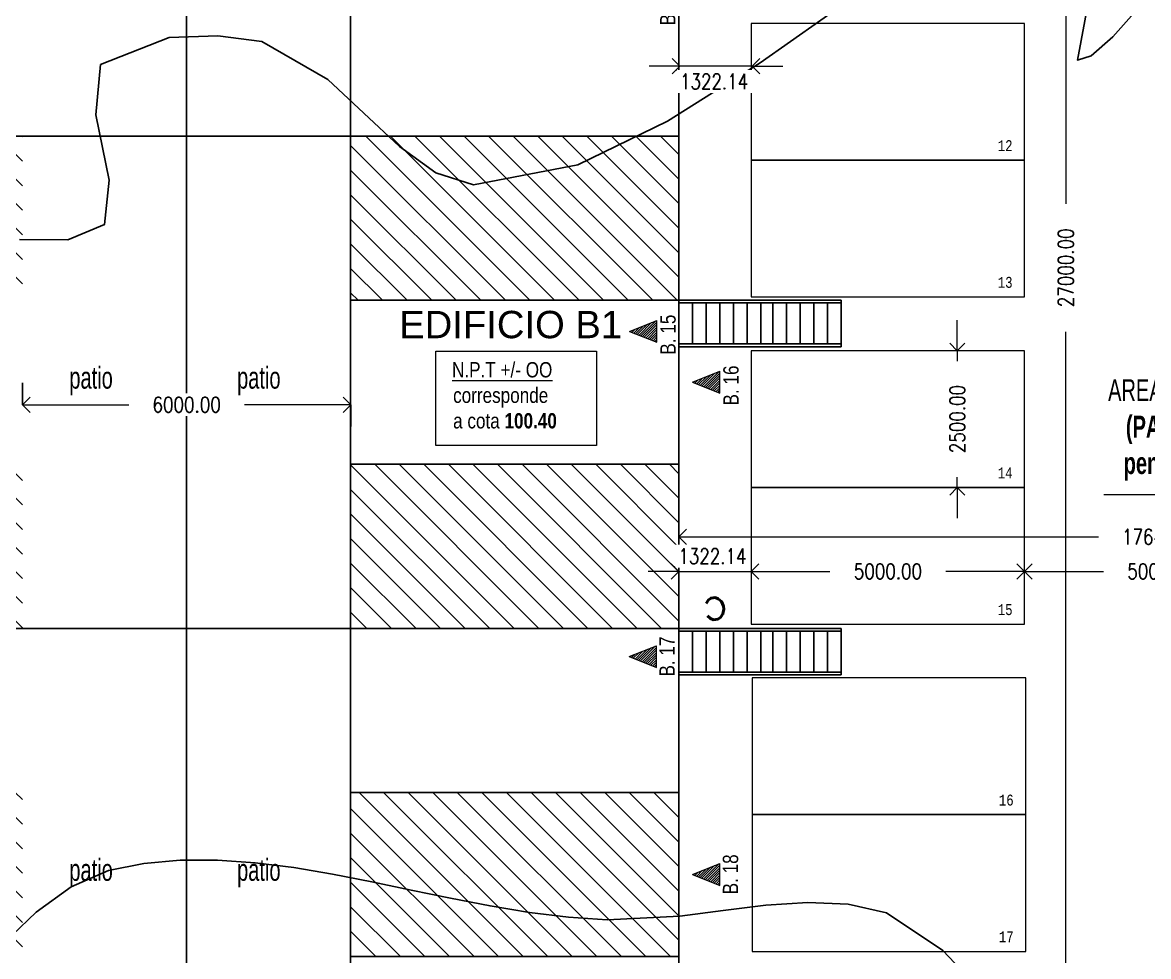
# Model space of a CAD drawing. Header units: metres. Extents: x -632 to 145, y -170 to 252.
# Drawn here: x 28.87 to 49.45, y 13.1 to 30.18 of the extents above; entities that cross this region are included whole.
import ezdxf

# ---------------------------------------------------------------- set-up
doc = ezdxf.new("R2010")
doc.units = ezdxf.units.M
doc.header["$LTSCALE"] = 5
doc.header["$MEASUREMENT"] = 0
doc.layers.get('0').update_dxf_attribs({"color": 30})
doc.layers.get('DEFPOINTS').update_dxf_attribs({"color": 210})
for name, color, linetype, lineweight in [('A-ANNO-SYMB', 3, 'Continuous', 18), ('U-ANNO-TEXT', 3, 'Continuous', 18), ('U-PARK-MNR', 255, 'Continuous', 13)]:
    doc.layers.add(name, color=color, linetype=linetype, lineweight=lineweight)
doc.layers.add('U-ANNO-DIMS', color=210, linetype='Continuous', lineweight=18, plot=False)
for name, color, linetype in [('U-BLDG', 7, 'Continuous'), ('U-PROP', 1, 'Continuous'), ('U-STRS', 4, 'Continuous'), ('U-TOPO-CURV', 8, 'Continuous')]:
    doc.layers.add(name, color=color, linetype=linetype)
doc.styles.add('E-ARIAL', font='arial.ttf')
doc.styles.add('E-ROMANS', font='romans.shx', dxfattribs={"width": 0.8})
doc.dimstyles.new('E-0001_ARW_24', dxfattribs={"dimscale": 0.001, "dimtxt": 2.4, "dimasz": 2.4, "dimexe": 1.2, "dimexo": 0.8, "dimgap": 1.2, "dimtad": 0, "dimdec": 0, "dimlfac": 1000, "dimzin": 0, "dimdsep": 46, "dimtxsty": 'E-ROMANS', "dimblk": 'OPEN90', "dimcen": 1.2, "dimclrd": 256, "dimclre": 256, "dimclrt": 256, "dimadec": 0, "dimazin": 0, "dimtfac": 1, "dimtdec": 0, "dimtmove": 1, "dimatfit": 3, "dimldrblk": 'OPEN90', "dimfxl": 1, "dimtfill": 1, "dimtolj": 1, "dimtzin": 0, "dimlwd": -1, "dimarcsym": 0})

# ---------------------------------------------------------------- blocks, each defined once
blk = doc.blocks.new('_Open90')
at = {"color": 0, "linetype": 'ByBlock', "lineweight": -2}
for p, q in [((-0.5, 0.5), (0, 0)), ((0, 0), (-1, 0)), ((0, 0), (-0.5, -0.5))]:
    blk.add_line(p, q, dxfattribs=at)
blk = doc.blocks.new('*D13')
at = {"layer": 'DEFPOINTS', "color": 0, "transparency": 16777216}
for p in [(47.944, 37.103), (49.444, 37.103), (49.444, 10.103)]:
    blk.add_point(p, dxfattribs=at)
at = {"layer": 'U-ANNO-DIMS', "color": 1, "lineweight": -2, "transparency": 16777216}
for p, q in [((49.444, 37.103), (47.544, 37.103)), ((49.444, 10.103), (47.544, 10.103))]:
    blk.add_line(p, q, dxfattribs=at)
at = {"layer": 'U-ANNO-DIMS', "color": 1, "transparency": 16777216}
for p, q in [((47.944, 36.823), (47.944, 26.864)), ((47.944, 10.383), (47.944, 24.528))]:
    blk.add_line(p, q, dxfattribs=at)
at = {"layer": 'U-ANNO-DIMS', "color": 1, "transparency": 16777216, "xscale": 0.28, "yscale": 0.28, "zscale": 0.28}
for p, rotation in [((47.944, 37.103), 90), ((47.944, 10.103), 270)]:
    blk.add_blockref('_Open90', p, dxfattribs=dict(at, rotation=rotation))
at = {"layer": 'U-ANNO-DIMS', "color": 2, "transparency": 16777216, "insert": (47.944, 25.696), "char_height": 0.28, "attachment_point": 5, "rotation": 90, "style": 'E-ROMANS', "bg_fill": 3, "box_fill_scale": 1.25, "bg_fill_color": 256, "bg_fill_true_color": 13158600, "bg_fill_transparency": 0}
blk.add_mtext('\\A1;27000.00', dxfattribs=at)
blk = doc.blocks.new('*D22')
at = {"layer": 'DEFPOINTS', "color": 0, "transparency": 16777216}
for p in [(28.869, 23.193), (34.869, 23.193), (34.869, 23.193)]:
    blk.add_point(p, dxfattribs=at)
at = {"layer": 'U-ANNO-DIMS', "color": 1, "lineweight": -2, "transparency": 16777216}
for p, q in [((28.869, 23.193), (28.869, 23.593)), ((34.869, 23.193), (34.869, 22.793))]:
    blk.add_line(p, q, dxfattribs=at)
at = {"layer": 'U-ANNO-DIMS', "color": 1, "transparency": 16777216}
for p, q in [((29.149, 23.193), (30.813, 23.193)), ((34.589, 23.193), (32.925, 23.193))]:
    blk.add_line(p, q, dxfattribs=at)
at = {"layer": 'U-ANNO-DIMS', "color": 1, "transparency": 16777216, "xscale": 0.28, "yscale": 0.28, "zscale": 0.28, "rotation": 180}
blk.add_blockref('_Open90', (28.869, 23.193), dxfattribs=at)
at = {"layer": 'U-ANNO-DIMS', "color": 1, "transparency": 16777216, "xscale": 0.28, "yscale": 0.28, "zscale": 0.28}
blk.add_blockref('_Open90', (34.869, 23.193), dxfattribs=at)
at = {"layer": 'U-ANNO-DIMS', "color": 2, "transparency": 16777216, "insert": (31.869, 23.193), "char_height": 0.28, "attachment_point": 5, "style": 'E-ROMANS', "bg_fill": 3, "box_fill_scale": 1.25, "bg_fill_color": 256, "bg_fill_true_color": 13158600, "bg_fill_transparency": 0}
blk.add_mtext('\\A1;6000.00', dxfattribs=at)
blk = doc.blocks.new('*D37')
at = {"layer": 'DEFPOINTS', "color": 0, "transparency": 16777216}
for p in [(40.866, 21.81), (58.512, 21.81), (58.512, 20.777)]:
    blk.add_point(p, dxfattribs=at)
at = {"layer": 'U-ANNO-DIMS', "color": 1, "lineweight": -2, "transparency": 16777216}
for p, q in [((40.866, 21.81), (40.866, 20.377)), ((58.512, 21.81), (58.512, 20.377))]:
    blk.add_line(p, q, dxfattribs=at)
at = {"layer": 'U-ANNO-DIMS', "color": 1, "transparency": 16777216}
for p, q in [((41.146, 20.777), (48.537, 20.777)), ((58.232, 20.777), (50.841, 20.777))]:
    blk.add_line(p, q, dxfattribs=at)
at = {"layer": 'U-ANNO-DIMS', "color": 1, "transparency": 16777216, "xscale": 0.28, "yscale": 0.28, "zscale": 0.28, "rotation": 180}
blk.add_blockref('_Open90', (40.866, 20.777), dxfattribs=at)
at = {"layer": 'U-ANNO-DIMS', "color": 1, "transparency": 16777216, "xscale": 0.28, "yscale": 0.28, "zscale": 0.28}
blk.add_blockref('_Open90', (58.512, 20.777), dxfattribs=at)
at = {"layer": 'U-ANNO-DIMS', "color": 2, "transparency": 16777216, "insert": (49.689, 20.777), "char_height": 0.28, "attachment_point": 5, "style": 'E-ROMANS', "bg_fill": 3, "box_fill_scale": 1.25, "bg_fill_color": 256, "bg_fill_true_color": 13158600, "bg_fill_transparency": 0}
blk.add_mtext('\\A1;17645.68', dxfattribs=at)
blk = doc.blocks.new('*D72')
at = {"layer": 'DEFPOINTS', "color": 0, "transparency": 16777216}
for p in [(40.868, 19.976), (42.19, 19.976)]:
    blk.add_point(p, dxfattribs=at)
at = {"layer": 'U-ANNO-DIMS', "color": 1, "transparency": 16777216}
for p, q in [((40.588, 20.145), (40.308, 20.145)), ((42.47, 20.145), (42.75, 20.145))]:
    blk.add_line(p, q, dxfattribs=at)
at = {"layer": 'U-ANNO-DIMS', "color": 2, "transparency": 16777216, "insert": (41.481, 20.422), "char_height": 0.28, "attachment_point": 5, "style": 'E-ROMANS', "bg_fill": 3, "box_fill_scale": 1.25, "bg_fill_color": 256, "bg_fill_true_color": 13158600, "bg_fill_transparency": 0}
blk.add_mtext('\\A1;1322.14', dxfattribs=at)
at = {"layer": 'DEFPOINTS', "color": 0, "transparency": 16777216}
blk.add_point((42.19, 20.145), dxfattribs=at)
at = {"layer": 'U-ANNO-DIMS', "color": 1, "transparency": 16777216}
blk.add_line((40.868, 20.145), (42.19, 20.145), dxfattribs=at)
at = {"layer": 'U-ANNO-DIMS', "color": 1, "transparency": 16777216, "xscale": 0.28, "yscale": 0.28, "zscale": 0.28}
blk.add_blockref('_Open90', (40.868, 20.145), dxfattribs=at)
at = {"layer": 'U-ANNO-DIMS', "color": 1, "transparency": 16777216, "xscale": 0.28, "yscale": 0.28, "zscale": 0.28, "rotation": 180}
blk.add_blockref('_Open90', (42.19, 20.145), dxfattribs=at)
blk = doc.blocks.new('*D73')
at = {"layer": 'DEFPOINTS', "color": 0, "transparency": 16777216}
for p in [(42.19, 19.976), (47.19, 20.145), (47.19, 20.145)]:
    blk.add_point(p, dxfattribs=at)
at = {"layer": 'U-ANNO-DIMS', "color": 1, "transparency": 16777216}
for p, q in [((42.47, 20.145), (43.628, 20.145)), ((46.91, 20.145), (45.751, 20.145))]:
    blk.add_line(p, q, dxfattribs=at)
at = {"layer": 'U-ANNO-DIMS', "color": 1, "transparency": 16777216, "xscale": 0.28, "yscale": 0.28, "zscale": 0.28, "rotation": 180}
blk.add_blockref('_Open90', (42.19, 20.145), dxfattribs=at)
at = {"layer": 'U-ANNO-DIMS', "color": 1, "transparency": 16777216, "xscale": 0.28, "yscale": 0.28, "zscale": 0.28}
blk.add_blockref('_Open90', (47.19, 20.145), dxfattribs=at)
at = {"layer": 'U-ANNO-DIMS', "color": 2, "transparency": 16777216, "insert": (44.69, 20.145), "char_height": 0.28, "attachment_point": 5, "style": 'E-ROMANS', "bg_fill": 3, "box_fill_scale": 1.25, "bg_fill_color": 256, "bg_fill_true_color": 13158600, "bg_fill_transparency": 0}
blk.add_mtext('\\A1;5000.00', dxfattribs=at)
blk = doc.blocks.new('*D74')
at = {"layer": 'DEFPOINTS', "color": 0, "transparency": 16777216}
for p in [(52.191, 20.559), (47.19, 20.145), (52.191, 20.145)]:
    blk.add_point(p, dxfattribs=at)
at = {"layer": 'U-ANNO-DIMS', "color": 1, "transparency": 16777216}
for p, q in [((47.47, 20.145), (48.629, 20.145)), ((51.911, 20.145), (50.752, 20.145))]:
    blk.add_line(p, q, dxfattribs=at)
at = {"layer": 'U-ANNO-DIMS', "color": 1, "transparency": 16777216, "xscale": 0.28, "yscale": 0.28, "zscale": 0.28, "rotation": 180}
blk.add_blockref('_Open90', (47.19, 20.145), dxfattribs=at)
at = {"layer": 'U-ANNO-DIMS', "color": 1, "transparency": 16777216, "xscale": 0.28, "yscale": 0.28, "zscale": 0.28}
blk.add_blockref('_Open90', (52.191, 20.145), dxfattribs=at)
at = {"layer": 'U-ANNO-DIMS', "color": 2, "transparency": 16777216, "insert": (49.69, 20.145), "char_height": 0.28, "attachment_point": 5, "style": 'E-ROMANS', "bg_fill": 3, "box_fill_scale": 1.25, "bg_fill_color": 256, "bg_fill_true_color": 13158600, "bg_fill_transparency": 0}
blk.add_mtext('\\A1;5001.40', dxfattribs=at)
blk = doc.blocks.new('*D91')
at = {"layer": 'DEFPOINTS', "color": 0, "transparency": 16777216}
for p in [(47.19, 24.18), (45.959, 21.68), (47.19, 21.68)]:
    blk.add_point(p, dxfattribs=at)
at = {"layer": 'U-ANNO-DIMS', "color": 1, "transparency": 16777216}
for p, q in [((45.959, 24.46), (45.959, 24.74)), ((45.959, 24.18), (45.959, 23.991)), ((45.959, 21.68), (45.959, 21.869)), ((45.959, 21.4), (45.959, 21.12))]:
    blk.add_line(p, q, dxfattribs=at)
at = {"layer": 'U-ANNO-DIMS', "color": 1, "transparency": 16777216, "xscale": 0.28, "yscale": 0.28, "zscale": 0.28}
for p, rotation in [((45.959, 24.18), 270), ((45.959, 21.68), 90)]:
    blk.add_blockref('_Open90', p, dxfattribs=dict(at, rotation=rotation))
at = {"layer": 'U-ANNO-DIMS', "color": 2, "transparency": 16777216, "insert": (45.959, 22.93), "char_height": 0.28, "attachment_point": 5, "rotation": 90, "style": 'E-ROMANS', "bg_fill": 3, "box_fill_scale": 1.25, "bg_fill_color": 256, "bg_fill_true_color": 13158600, "bg_fill_transparency": 0}
blk.add_mtext('\\A1;2500.00', dxfattribs=at)
blk = doc.blocks.new('*D96')
at = {"layer": 'DEFPOINTS', "color": 0, "transparency": 16777216}
for p in [(40.887, 29.725), (42.209, 29.725)]:
    blk.add_point(p, dxfattribs=at)
at = {"layer": 'U-ANNO-DIMS', "color": 1, "transparency": 16777216}
for p, q in [((40.607, 29.381), (40.327, 29.381)), ((42.489, 29.381), (42.769, 29.381))]:
    blk.add_line(p, q, dxfattribs=at)
at = {"layer": 'U-ANNO-DIMS', "color": 2, "transparency": 16777216, "insert": (41.512, 29.103), "char_height": 0.28, "attachment_point": 5, "style": 'E-ROMANS', "bg_fill": 3, "box_fill_scale": 1.25, "bg_fill_color": 256, "bg_fill_true_color": 13158600, "bg_fill_transparency": 0}
blk.add_mtext('\\A1;1322.14', dxfattribs=at)
at = {"layer": 'DEFPOINTS', "color": 0, "transparency": 16777216}
blk.add_point((40.887, 29.381), dxfattribs=at)
at = {"layer": 'U-ANNO-DIMS', "color": 1, "transparency": 16777216}
blk.add_line((42.209, 29.381), (40.887, 29.381), dxfattribs=at)
at = {"layer": 'U-ANNO-DIMS', "color": 1, "transparency": 16777216, "xscale": 0.28, "yscale": 0.28, "zscale": 0.28}
blk.add_blockref('_Open90', (40.887, 29.381), dxfattribs=at)
at = {"layer": 'U-ANNO-DIMS', "color": 1, "transparency": 16777216, "xscale": 0.28, "yscale": 0.28, "zscale": 0.28, "rotation": 180}
blk.add_blockref('_Open90', (42.209, 29.381), dxfattribs=at)

msp = doc.modelspace()

# ---------------------------------------------------------------- hatches: boundary and pattern name
at = {"layer": 'A-ANNO-SYMB'}
h = msp.add_hatch(dxfattribs=at)
h.set_pattern_fill('ANSI31', color=256, scale=0.01, angle=-90, style=0)
h.set_pattern_definition([(45, (48.22483, 21.2791), (-0.02245064, 0.02245064), [])])
h.paths.add_polyline_path([(39.966516, 24.533079), (40.466516, 24.733079), (40.466516, 24.333079)])
h = msp.add_hatch(dxfattribs=at)
h.set_pattern_fill('ANSI31', color=256, scale=0.01, angle=-90, style=0)
h.set_pattern_definition([(45, (49.375947, 20.348824), (-0.02245064, 0.02245064), [])])
h.paths.add_polyline_path([(41.117633, 23.602804), (41.617633, 23.802804), (41.617633, 23.402804)])
h = msp.add_hatch(dxfattribs=at)
h.set_pattern_fill('ANSI31', color=256, scale=0.01, angle=-90, style=0)
h.set_pattern_definition([(45, (48.216002, 15.332045), (-0.02245064, 0.02245064), [])])
h.paths.add_polyline_path([(39.957688, 18.586025), (40.457688, 18.786025), (40.457688, 18.386025)])
h = msp.add_hatch(dxfattribs=at)
h.set_pattern_fill('ANSI31', color=256, scale=0.01, angle=-90, style=0)
h.set_pattern_definition([(45, (49.375947, 11.348824), (-0.02245064, 0.02245064), [])])
h.paths.add_polyline_path([(41.117633, 14.602804), (41.617633, 14.802804), (41.617633, 14.402804)])
at = {"layer": 'U-BLDG'}
h = msp.add_hatch(dxfattribs=at)
h.set_pattern_fill('ANSI31', color=256, scale=0.1, angle=93.3640869, style=0)
h.set_pattern_definition([(135, (25.72995, -32.52854), (-0.2245064, -0.2245064), [])])
h.paths.add_polyline_path([(28.867633, 31.102804), (28.867633, 34.102804), (22.867633, 34.102804), (22.867633, 31.102804)])
h.paths.add_polyline_path([(22.867633, 28.102804), (22.867633, 25.102804), (28.867633, 25.102804), (28.867633, 28.102804)])
h.paths.add_polyline_path([(28.867633, 19.102804), (28.867633, 22.102804), (22.867633, 22.102804), (22.867633, 19.102804)])
h.paths.add_polyline_path([(28.867633, 13.102804), (28.867633, 16.102804), (22.867633, 16.102804), (22.867633, 13.102804)])
h.paths.add_polyline_path([(34.867633, 34.102804), (34.867633, 31.102804), (40.867633, 31.102804), (40.867633, 34.102804)])
h.paths.add_polyline_path([(34.867633, 28.102804), (34.867633, 25.102804), (40.867633, 25.102804), (40.867633, 28.102804)])
h.paths.add_polyline_path([(34.867633, 22.102804), (34.867633, 19.102804), (40.867633, 19.102804), (40.867633, 22.102804)])
h.paths.add_polyline_path([(40.867633, 13.102804), (40.867633, 16.102804), (34.867633, 16.102804), (34.867633, 13.102804)])

# ---------------------------------------------------------------- linework, layer by layer
at = {"layer": 'A-ANNO-SYMB'}
for p, q in [((39.966516, 24.533079), (40.466516, 24.733079)), ((40.466516, 24.333079), (40.466516, 24.733079)), ((39.966516, 24.533079), (40.466516, 24.333079)), ((41.117633, 23.602804), (41.617633, 23.802804)), ((41.617633, 23.402804), (41.617633, 23.802804)), ((41.117633, 23.602804), (41.617633, 23.402804)), ((39.957688, 18.586025), (40.457688, 18.786025)), ((40.457688, 18.386025), (40.457688, 18.786025)), ((39.957688, 18.586025), (40.457688, 18.386025)), ((41.117633, 14.602804), (41.617633, 14.802804)), ((41.617633, 14.402804), (41.617633, 14.802804)), ((41.117633, 14.602804), (41.617633, 14.402804))]:
    msp.add_line(p, q, dxfattribs=at)
at = {"layer": 'U-ANNO-TEXT'}
msp.add_lwpolyline([(36.424892, 24.169041), (39.364795, 24.169041), (39.364795, 22.447848), (36.424892, 22.447848)], close=True, dxfattribs=at)
at = {"layer": 'U-BLDG'}
for points in [[(40.867633, 28.102804), (34.867633, 28.102804), (34.867633, 25.102804), (40.867633, 25.102804), (40.867633, 28.102804)], [(40.867633, 22.102804), (34.867633, 22.102804), (34.867633, 19.102804), (40.867633, 19.102804), (40.867633, 22.102804)], [(40.867633, 16.102804), (34.867633, 16.102804), (34.867633, 13.102804), (40.867633, 13.102804), (40.867633, 16.102804)]]:
    msp.add_lwpolyline(points, dxfattribs=at)
at = {"layer": 'U-PARK-MNR'}
for points in [[(47.189772, 27.664026), (47.189772, 30.164026), (42.189772, 30.164026), (42.189772, 27.664026)], [(47.189772, 25.164026), (47.189772, 27.664026), (42.189772, 27.664026), (42.189772, 25.164026)], [(47.189772, 19.180052), (47.189772, 21.680052), (42.189772, 21.680052), (42.189772, 19.180052)], [(47.210452, 15.696908), (47.210452, 18.196908), (42.210452, 18.196908), (42.210452, 15.696908)], [(47.210452, 13.196908), (47.210452, 15.696908), (42.210452, 15.696908), (42.210452, 13.196908)]]:
    msp.add_lwpolyline(points, close=True, dxfattribs=at)
at = {"layer": 'U-PROP'}
for points in [[(22.867633, 37.102804), (22.867633, 28.102804), (31.867633, 28.102804), (31.867633, 37.102804)], [(40.867633, 28.102804), (40.867633, 37.102804), (31.867633, 37.102804), (31.867633, 28.102804)], [(40.867633, 10.102804), (40.867633, 37.102804), (34.867633, 37.102804), (34.867633, 10.102804)], [(22.867633, 28.102804), (22.867633, 19.102804), (31.867633, 19.102804), (31.867633, 28.102804)], [(40.867633, 19.102804), (40.867633, 28.102804), (31.867633, 28.102804), (31.867633, 19.102804)], [(22.867633, 19.102804), (22.867633, 10.102804), (31.867633, 10.102804), (31.867633, 19.102804)], [(40.867633, 10.102804), (40.867633, 19.102804), (31.867633, 19.102804), (31.867633, 10.102804)]]:
    msp.add_lwpolyline(points, close=True, dxfattribs=at)
at = {"layer": 'U-STRS'}
for p, q in [((40.867633, 25.102804), (42.587633, 25.102804)), ((40.867633, 24.252804), (40.867633, 25.102804)), ((40.867633, 25.052804), (42.587633, 25.052804)), ((41.117633, 24.302804), (41.117633, 25.052804)), ((41.367633, 24.302804), (41.367633, 25.052804)), ((41.617633, 24.302804), (41.617633, 25.052804)), ((41.867633, 24.302804), (41.867633, 25.052804)), ((42.117633, 24.302804), (42.117633, 25.052804)), ((42.367633, 24.302804), (42.367633, 25.052804)), ((42.587633, 25.102804), (43.837633, 25.102804)), ((42.587633, 25.052804), (43.837633, 25.052804)), ((42.587633, 24.302804), (42.587633, 25.052804)), ((42.837633, 24.302804), (42.837633, 25.052804)), ((43.087633, 24.302804), (43.087633, 25.052804)), ((43.337633, 24.302804), (43.337633, 25.052804)), ((43.587633, 24.302804), (43.587633, 25.052804)), ((43.837633, 24.252804), (43.837633, 25.102804)), ((40.867633, 24.302804), (43.837633, 24.302804)), ((40.867633, 24.252804), (43.837633, 24.252804)), ((40.867633, 19.102804), (42.587633, 19.102804)), ((40.867633, 18.252804), (40.867633, 19.102804)), ((40.867633, 19.052804), (42.587633, 19.052804)), ((41.117633, 18.302804), (41.117633, 19.052804)), ((41.367633, 18.302804), (41.367633, 19.052804)), ((41.617633, 18.302804), (41.617633, 19.052804)), ((41.867633, 18.302804), (41.867633, 19.052804)), ((42.117633, 18.302804), (42.117633, 19.052804)), ((42.367633, 18.302804), (42.367633, 19.052804)), ((42.587633, 19.102804), (43.837633, 19.102804)), ((42.587633, 19.052804), (43.837633, 19.052804)), ((42.587633, 18.302804), (42.587633, 19.052804)), ((42.837633, 18.302804), (42.837633, 19.052804)), ((43.087633, 18.302804), (43.087633, 19.052804)), ((43.337633, 18.302804), (43.337633, 19.052804)), ((43.587633, 18.302804), (43.587633, 19.052804)), ((43.837633, 18.252804), (43.837633, 19.102804)), ((40.867633, 18.302804), (43.837633, 18.302804)), ((40.867633, 18.252804), (43.837633, 18.252804))]:
    msp.add_line(p, q, dxfattribs=at)
at = {"layer": 'U-TOPO-CURV'}
for points, elevation in [([(44.019824, 30.617687), (42.355414, 29.445119), (40.662534, 28.375661), (39.020269, 27.576483), (37.11043, 27.215154), (36.423932, 27.43531), (35.762796, 27.914687), (35.109765, 28.52535), (34.447581, 29.139358), (33.241404, 29.831203), (32.437171, 29.934647), (31.54843, 29.905052), (30.29679, 29.413096), (30.208413, 28.494137), (30.449556, 27.295745), (30.364345, 26.486684), (29.699181, 26.20507), (28.810271, 26.211852)], 101), ([(46.239153, 12.640695), (45.695966, 13.211235), (44.664535, 13.900756), (43.966035, 14.057373), (43.227278, 14.089941), (42.459995, 14.038199), (41.675915, 13.941883), (40.886766, 13.84073), (39.555936, 13.770532), (38.84899, 13.819764), (38.135006, 13.90914), (37.416168, 14.028637), (36.694664, 14.168231), (35.972679, 14.317901), (35.252398, 14.467623), (34.536009, 14.607374), (33.825694, 14.727132), (33.123643, 14.816874), (32.432038, 14.866576), (31.753069, 14.866216), (31.088919, 14.805771), (30.441773, 14.675217), (29.759344, 14.37684), (29.117267, 13.911224), (28.378984, 13.212705)], 100.5)]:
    msp.add_lwpolyline(points, dxfattribs=dict(at, elevation=elevation))

# ---------------------------------------------------------------- texts
at = {"layer": 'U-ANNO-TEXT', "style": 'E-ROMANS'}
msp.add_text('c', height=0.6, rotation=186.5658641, dxfattribs=at).set_placement((41.738646, 19.689561))
at = {"layer": 'U-ANNO-TEXT', "char_height": 0.28, "width": 1.6507, "attachment_point": 1, "rotation": 90, "style": 'E-ROMANS'}
for s, insert in [('{\\fArial|b0|i0|c0|p34;B. 14}', (40.524687, 30.127536)), ('{\\fArial|b0|i0|c0|p34;B. 15}', (40.529365, 24.108831)), ('{\\fArial|b0|i0|c0|p34;B. 16}', (41.680482, 23.178556)), ('{\\fArial|b0|i0|c0|p34;B. 17}', (40.511891, 18.222818)), ('{\\fArial|b0|i0|c0|p34;B. 18}', (41.671836, 14.239597))]:
    msp.add_mtext(s, dxfattribs=dict(at, insert=insert))
at = {"layer": 'U-ANNO-TEXT', "attachment_point": 1, "style": 'E-ROMANS'}
for s, insert, char_height, width in [('{\\fMonospac821 BT|b0|i0|c0|p49;12}', (46.697698, 28.029796), 0.2, 0.3971), ('{\\fMonospac821 BT|b0|i0|c0|p49;13}', (46.697698, 25.529796), 0.2, 0.3971), (' {\\fArial|b0|i0|c0|p34;\\LN.P.T +/- OO\\P\\l  corresponde \\P  a cota \\fArial|b1|i0|c0|p34;100.40}', (36.567145, 23.971948), 0.28, 9.3704), ('{\\fMonospac821 BT|b0|i0|c0|p49;15}', (46.697698, 19.545822), 0.2, 0.3971), ('{\\fMonospac821 BT|b0|i0|c0|p49;16}', (46.718378, 16.062678), 0.2, 0.3971), ('{\\fArial Narrow|b0|i0|c0|p34;patio}', (29.724226, 14.886597), 0.4, 3.7363), ('{\\fArial Narrow|b0|i0|c0|p34;patio}', (32.791118, 14.886597), 0.4, 3.7363), ('{\\fMonospac821 BT|b0|i0|c0|p49;17}', (46.718378, 13.562678), 0.2, 0.3971)]:
    msp.add_mtext(s, dxfattribs=dict(at, insert=insert, char_height=char_height, width=width))
at = {"layer": 'U-ANNO-TEXT', "insert": (39.830349, 24.654911), "char_height": 0.5, "attachment_point": 6, "style": 'E-ARIAL'}
msp.add_mtext('EDIFICIO B1', dxfattribs=at)

# ---------------------------------------------------------------- dimensions: what is measured, and where the dimension line sits
at = {"layer": 'U-ANNO-DIMS'}
dim = msp.add_linear_dim(base=(47.944177, 37.102804), p1=(49.444177, 10.102804), p2=(49.444177, 37.102804), angle=90, dimstyle='E-0001_ARW_24', override={"dimscale": 1, "dimtxt": 0.28, "dimasz": 0.28, "dimexe": 0.4, "dimexo": 0, "dimgap": 0.4, "dimtad": 0, "dimdec": 2, "dimzin": 1, "dimtxsty": 'E-ROMANS', "dimcen": 0.1, "dimclrd": 1, "dimclre": 1, "dimclrt": 2, "dimtdec": 0, "dimtmove": 1, "dimtzin": 1}, dxfattribs=at)
dim.commit()
dim.dimension.update_dxf_attribs({"geometry": '*D13', "text_midpoint": (47.944177, 25.696285), "dimtype": 160})

# ---------------------------------------------------------------- next in the draw order: linework, layer by layer
at = {"layer": 'U-TOPO-CURV', "elevation": 101}
msp.add_lwpolyline([(49.290505, 30.466646), (48.79981, 29.918594), (48.408431, 29.569773), (48.154507, 29.494111), (48.811092, 32.995617)], dxfattribs=at)

# ---------------------------------------------------------------- next in the draw order: dimensions: what is measured, and where the dimension line sits
at = {"layer": 'U-ANNO-DIMS'}
dim = msp.add_linear_dim(base=(40.886729, 29.38051), p1=(42.208868, 29.725197), p2=(40.886729, 29.725197), dimstyle='E-0001_ARW_24', override={"dimscale": 1, "dimtxt": 0.28, "dimasz": 0.28, "dimexe": 0.1, "dimexo": 0, "dimgap": 0.4, "dimtad": 0, "dimdec": 2, "dimzin": 1, "dimtxsty": 'E-ROMANS', "dimcen": 0.1, "dimse1": 1, "dimse2": 1, "dimclrd": 1, "dimclre": 250, "dimclrt": 2, "dimtdec": 2, "dimtmove": 2, "dimtzin": 1}, dxfattribs=at)
dim.commit()
dim.dimension.update_dxf_attribs({"geometry": '*D96', "text_midpoint": (41.511506, 29.10285), "dimtype": 160})
for base, p1, p2, picture, middle in [((34.869036, 23.192644), (28.869036, 23.192644), (34.869036, 23.192644), '*D22', (31.869036, 23.192644)), ((58.511911, 20.777045), (40.866229, 21.809727), (58.511911, 21.809727), '*D37', (49.68907, 20.777045))]:
    dim = msp.add_linear_dim(base=base, p1=p1, p2=p2, angle=0, dimstyle='E-0001_ARW_24', override={"dimscale": 1, "dimtxt": 0.28, "dimasz": 0.28, "dimexe": 0.4, "dimexo": 0, "dimgap": 0.4, "dimtad": 0, "dimdec": 2, "dimzin": 1, "dimtxsty": 'E-ROMANS', "dimcen": 0.1, "dimclrd": 1, "dimclre": 1, "dimclrt": 2, "dimtdec": 0, "dimtmove": 1, "dimtzin": 1}, dxfattribs=at)
    dim.commit()
    dim.dimension.update_dxf_attribs({"geometry": picture, "text_midpoint": middle})

# ---------------------------------------------------------------- next in the draw order: linework, layer by layer
at = {"layer": 'U-PARK-MNR'}
msp.add_lwpolyline([(47.189772, 21.680052), (47.189772, 24.180052), (42.189772, 24.180052), (42.189772, 21.680052)], close=True, dxfattribs=at)

# ---------------------------------------------------------------- next in the draw order: texts
at = {"layer": 'U-ANNO-TEXT', "style": 'E-ROMANS'}
for s, insert, char_height, width, attachment_point in [('{\\fArial Narrow|b0|i0|c0|p34;patio}', (29.724226, 23.886597), 0.4, 3.7363, 1), ('{\\fArial Narrow|b0|i0|c0|p34;patio}', (32.791118, 23.886597), 0.4, 3.7363, 1), ('{\\fArial Narrow|b0|i0|c0|p34;     AREA COMUN\\P\\fArial Narrow|b1|i0|c0|p34;    (PATIO B)\\P     pend. 0.6%}', (49.702471, 23.659109), 0.4, 4.6086, 2), ('{\\fMonospac821 BT|b0|i0|c0|p49;14}', (46.697698, 22.045822), 0.2, 0.3971, 1)]:
    msp.add_mtext(s, dxfattribs=dict(at, insert=insert, char_height=char_height, width=width, attachment_point=attachment_point))

# ---------------------------------------------------------------- next in the draw order: dimensions: what is measured, and where the dimension line sits
at = {"layer": 'U-ANNO-DIMS'}
dim = msp.add_linear_dim(base=(42.189772, 20.14547), p1=(40.867633, 19.975754), p2=(42.189772, 19.975754), dimstyle='E-0001_ARW_24', override={"dimscale": 1, "dimtxt": 0.28, "dimasz": 0.28, "dimexe": 0.1, "dimexo": 0, "dimgap": 0.4, "dimtad": 0, "dimdec": 2, "dimzin": 1, "dimtxsty": 'E-ROMANS', "dimcen": 0.1, "dimse1": 1, "dimse2": 1, "dimclrd": 1, "dimclre": 250, "dimclrt": 2, "dimtdec": 2, "dimtmove": 2, "dimtzin": 1}, dxfattribs=at)
dim.commit()
dim.dimension.update_dxf_attribs({"geometry": '*D72', "text_midpoint": (41.481128, 20.422438), "dimtype": 160})

# ---------------------------------------------------------------- next in the draw order: leaders
at = {"layer": 'U-ANNO-TEXT'}
msp.add_leader([(50.642124, 21.54589), (48.638199, 21.54589)], dimstyle='E-0001_ARW_24', override={"dimscale": 1, "dimtxt": 0.28, "dimasz": 0.9, "dimexe": 0.1, "dimexo": 0, "dimgap": 0.4, "dimtad": 0, "dimdec": 2, "dimzin": 1, "dimtxsty": 'E-ROMANS', "dimcen": 0.1, "dimse1": 1, "dimse2": 1, "dimclrd": 1, "dimclre": 250, "dimclrt": 2, "dimtdec": 2, "dimtmove": 2, "dimtzin": 1}, dxfattribs=at)

# ---------------------------------------------------------------- next in the draw order: dimensions: what is measured, and where the dimension line sits
at = {"layer": 'U-ANNO-DIMS'}
dim = msp.add_linear_dim(base=(45.959245, 21.680052), p1=(47.189772, 24.180052), p2=(47.189772, 21.680052), angle=90, dimstyle='E-0001_ARW_24', override={"dimscale": 1, "dimtxt": 0.28, "dimasz": 0.28, "dimexe": 0.1, "dimexo": 0, "dimgap": 0.4, "dimtad": 0, "dimdec": 2, "dimzin": 1, "dimtxsty": 'E-ROMANS', "dimcen": 0.1, "dimse1": 1, "dimse2": 1, "dimclrd": 1, "dimclre": 250, "dimclrt": 2, "dimtdec": 2, "dimtmove": 2, "dimtzin": 1}, dxfattribs=at)
dim.commit()
dim.dimension.update_dxf_attribs({"geometry": '*D91', "text_midpoint": (45.959245, 22.930052)})
dim = msp.add_linear_dim(base=(47.189772, 20.14547), p1=(42.189772, 19.975754), p2=(47.189772, 20.14547), dimstyle='E-0001_ARW_24', override={"dimscale": 1, "dimtxt": 0.28, "dimasz": 0.28, "dimexe": 0.1, "dimexo": 0, "dimgap": 0.4, "dimtad": 0, "dimdec": 2, "dimzin": 1, "dimtxsty": 'E-ROMANS', "dimcen": 0.1, "dimse1": 1, "dimse2": 1, "dimclrd": 1, "dimclre": 250, "dimclrt": 2, "dimtdec": 2, "dimtmove": 2, "dimtzin": 1}, dxfattribs=at)
dim.commit()
dim.dimension.update_dxf_attribs({"geometry": '*D73', "text_midpoint": (44.689772, 20.14547)})

# ---------------------------------------------------------------- next in the draw order: dimensions: what is measured, and where the dimension line sits
dim = msp.add_linear_dim(base=(52.191175, 20.14547), p1=(47.189772, 20.14547), p2=(52.191175, 20.558774), dimstyle='E-0001_ARW_24', override={"dimscale": 1, "dimtxt": 0.28, "dimasz": 0.28, "dimexe": 0.1, "dimexo": 0, "dimgap": 0.4, "dimtad": 0, "dimdec": 2, "dimzin": 1, "dimtxsty": 'E-ROMANS', "dimcen": 0.1, "dimse1": 1, "dimse2": 1, "dimclrd": 1, "dimclre": 250, "dimclrt": 2, "dimtdec": 2, "dimtmove": 2, "dimtzin": 1}, dxfattribs=at)
dim.commit()
dim.dimension.update_dxf_attribs({"geometry": '*D74', "text_midpoint": (49.690473, 20.14547)})

doc.saveas('drawing.dxf')
